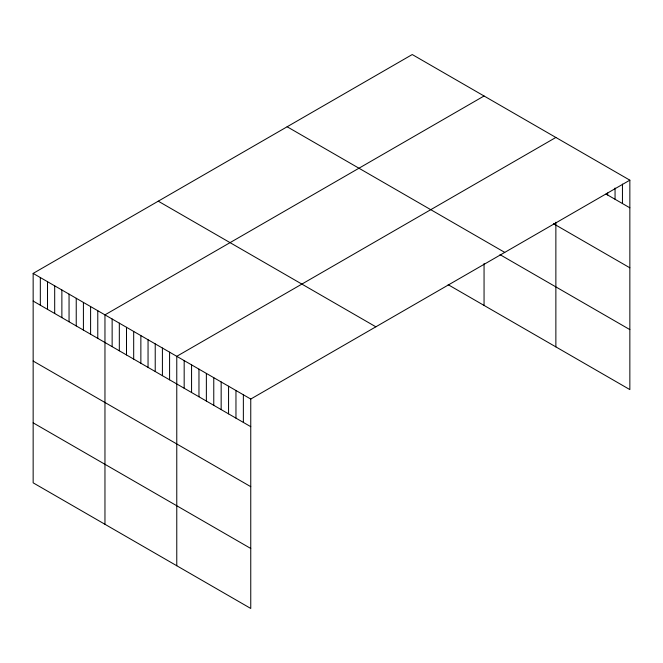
<?xml version="1.0" encoding="UTF-8"?>
<svg xmlns="http://www.w3.org/2000/svg" width="663" height="663" viewBox="0 0 663 663"><rect width="100%" height="100%" fill="white"/><g stroke="black" fill="none" stroke-linecap="round" stroke-linejoin="round"><path stroke-width="0.99" d="M33.15 273.405L250.755 399.043L250.755 608.46L33.15 482.83L33.15 273.405L412.245 54.54L629.85 180.17L629.85 389.595L448.147 284.692M484.056 95.994L104.961 314.867L104.961 524.284M555.867 137.456L176.772 356.321L176.772 565.746M250.755 399.043L629.85 180.17M606.007 194.052L629.85 207.817M553.472 223.704L629.85 267.802M287.145 126.766L504.75 252.396M500.01 254.65L629.85 329.61M158.25 201.179L375.855 326.809M33.15 301.052L250.755 426.682M33.15 361.037L250.755 486.675M33.15 422.845L250.755 548.475M622.449 184.09L622.449 203.549M615.057 188.01L615.057 199.273M607.656 192.958L607.656 195.005M555.867 222.229L555.867 346.882M484.056 263.526L484.056 305.419M243.362 394.767L243.362 422.414M235.962 390.499L235.962 418.146M228.561 386.222L228.561 413.869M221.16 381.954L221.16 409.601M213.768 377.678L213.768 405.325M206.367 373.41L206.367 401.057M198.966 369.142L198.966 396.781M191.566 364.865L191.566 392.513M184.173 360.597L184.173 388.245M169.587 352.177L169.587 379.824M162.41 348.034L162.41 375.681M155.225 343.89L155.225 371.529M148.048 339.738L148.048 367.385M140.863 335.594L140.863 363.241M133.686 331.45L133.686 359.097M126.5 327.298L126.5 354.945M119.323 323.154L119.323 350.802M112.138 319.011L112.138 346.658M97.776 310.715L97.776 338.362M90.599 306.571L90.599 334.218M83.414 302.427L83.414 330.075M76.237 298.284L76.237 325.931M69.051 294.132L69.051 321.779M61.874 289.988L61.874 317.635M54.689 285.844L54.689 313.491M47.512 281.7L47.512 309.339M40.327 277.548L40.327 305.195"/></g></svg>
